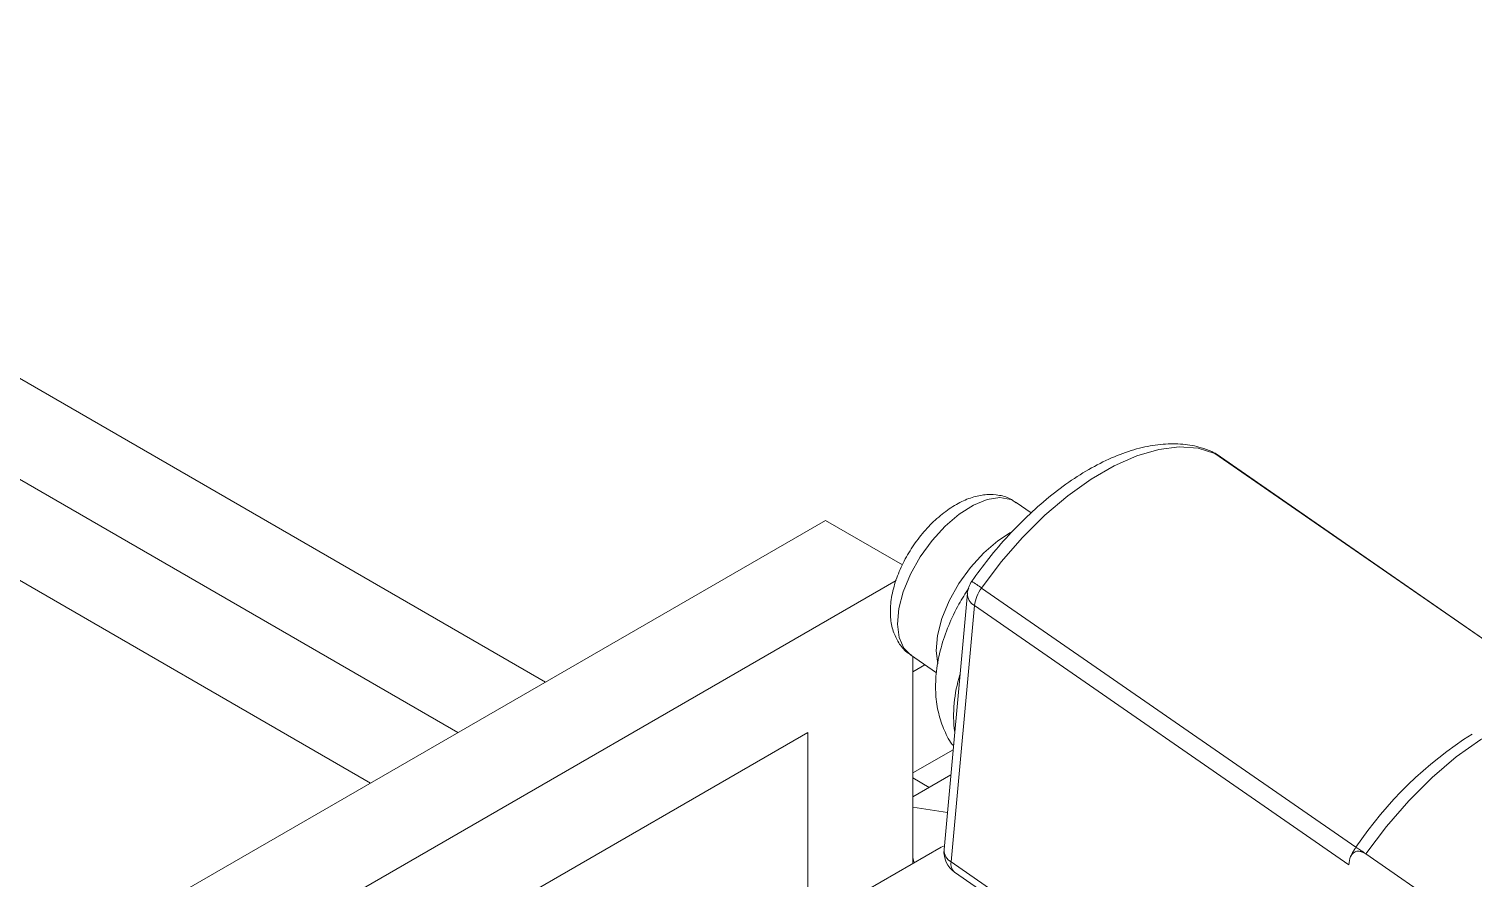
# Model space of a CAD drawing. Header units: millimetres. Extents: x 0 to 1189, y 0 to 841.
# Drawn here: x 278.9 to 302.25, y 697.42 to 711.15 of the extents above; entities that cross this region are included whole.
import ezdxf

# ---------------------------------------------------------------- set-up
doc = ezdxf.new("R2010")
doc.units = ezdxf.units.MM

msp = doc.modelspace()

# ---------------------------------------------------------------- linework, layer by layer
at = {"color": 7, "linetype": 'Continuous', "lineweight": 15}
for p, q in [((287.253, 700.594), (268.967, 711.15)), ((285.838, 699.778), (268.119, 710.007)), ((284.424, 698.961), (267.552, 708.701)), ((303.911, 700.252), (298.093, 704.28)), ((295.105, 703.33), (294.864, 703.497)), ((291.779, 703.207), (267.454, 689.165)), ((291.779, 703.207), (293.025, 702.487)), ((292.922, 702.234), (281.573, 695.683)), ((294.303, 702.113), (300.354, 697.924)), ((294.073, 702.028), (293.696, 697.885)), ((294.188, 701.829), (293.812, 697.685)), ((300.239, 697.639), (294.188, 701.829)), ((293.156, 701.031), (293.573, 700.742)), ((293.193, 697.661), (293.193, 701.005)), ((293.388, 700.87), (293.193, 700.757)), ((291.496, 699.778), (283.029, 694.89)), ((291.496, 699.778), (291.496, 696.512)), ((293.843, 699.5), (293.193, 699.124)), ((293.806, 699.091), (293.193, 698.737)), ((293.193, 699.043), (293.458, 698.89)), ((290.082, 698.961), (290.081, 698.961)), ((290.082, 698.962), (290.082, 698.961)), ((293.751, 698.483), (293.193, 698.57)), ((288.668, 698.145), (288.667, 698.145)), ((288.668, 698.145), (288.668, 698.145)), ((293.65, 697.925), (291.953, 696.945)), ((293.65, 697.925), (293.702, 697.944)), ((293.215, 697.673), (293.193, 697.756)), ((293.812, 697.685), (299.863, 693.496)), ((300.514, 697.816), (302.381, 696.524)), ((293.867, 697.52), (299.868, 693.365))]:
    msp.add_line(p, q, dxfattribs=at)
at = {"color": 8, "linetype": 'Continuous', "lineweight": 15}
for p, q in [((298.074, 704.29), (298.026, 704.318)), ((303.907, 700.252), (298.074, 704.29)), ((298.074, 704.29), (298.093, 704.28))]:
    msp.add_line(p, q, dxfattribs=at)
at = {"color": 7, "linetype": 'Continuous', "lineweight": 15, "flags": 128}
for points in [[(298.074, 704.29), (297.802, 704.372), (297.497, 704.393), (297.166, 704.352), (296.814, 704.25), (296.447, 704.09), (296.072, 703.873), (295.695, 703.605), (295.324, 703.288), (294.964, 702.93), (294.622, 702.536), (294.303, 702.113)], [(304.474, 700.102), (304.188, 700.188), (303.868, 700.209), (303.52, 700.166), (303.15, 700.06), (302.765, 699.891), (302.372, 699.664), (301.976, 699.382), (301.586, 699.05), (301.208, 698.673), (300.849, 698.26), (300.514, 697.816)]]:
    msp.add_lwpolyline(points, dxfattribs=at)
at = {"color": 8, "linetype": 'Continuous', "lineweight": 15, "flags": 128}
for points in [[(294.864, 703.497), (294.777, 703.543), (294.599, 703.574), (294.395, 703.544), (294.172, 703.454), (293.942, 703.308), (293.715, 703.113), (293.502, 702.879), (293.312, 702.616), (293.155, 702.336), (293.038, 702.054), (292.967, 701.78), (292.944, 701.53), (292.971, 701.314), (293.047, 701.142), (293.156, 701.031)], [(293.594, 700.887), (293.568, 701.098), (293.591, 701.348), (293.662, 701.621), (293.779, 701.904), (293.936, 702.184), (294.126, 702.447), (294.339, 702.681), (294.566, 702.876), (294.772, 703.008)]]:
    msp.add_lwpolyline(points, dxfattribs=at)
at = {"color": 7, "linetype": 'Continuous', "lineweight": 15}
for centre, radius, start, end in [((297.865, 703.951), 0.4, 55.305, 66.3397), ((294.471, 701.992), 0.4, 144.9849, 174.8133), ((294.801, 701.746), 0.619, 143.6084, 172.329), ((305.671, 694.341), 6.411, 122.4127, 146.0241), ((294.095, 697.849), 0.4, 174.8133, 235.305), ((298.426, 694.898), 3.588, 54.4049, 57.4875)]:
    msp.add_arc(centre, radius, start, end, dxfattribs=at)
at = {"color": 8, "linetype": 'Continuous', "lineweight": 15}
for centre, radius, start, end in [((292.319, 699.352), 3.401, 54.2969, 57.5505), ((294.294, 702.023), 0.221, 178.7134, 241.4471), ((295.993, 700.057), 2.142, 162.2998, 187.3267), ((293.923, 697.883), 0.227, 179.5157, 240.6442), ((293.978, 697.649), 0.17, 167.5128, 229.3339)]:
    msp.add_arc(centre, radius, start, end, dxfattribs=at)
at = {"color": 7, "linetype": 'Continuous', "lineweight": 15}
for points, knots in [([(298.026, 704.318), (297.968, 704.34), (297.819, 704.399), (297.556, 704.446), (297.236, 704.447), (296.896, 704.391), (296.54, 704.28), (296.173, 704.112), (295.803, 703.893), (295.437, 703.625), (295.08, 703.316), (294.738, 702.97), (294.422, 702.604), (294.233, 702.345), (294.143, 702.222)], [0, 0, 0, 0, 0.049569, 0.129932, 0.211925, 0.296862, 0.384436, 0.473583, 0.563204, 0.652608, 0.741661, 0.830391, 0.918885, 1, 1, 1, 1]), ([(294.856, 703.492), (294.833, 703.511), (294.757, 703.572), (294.593, 703.618), (294.386, 703.632), (294.171, 703.592), (293.947, 703.501), (293.719, 703.358), (293.498, 703.166), (293.295, 702.938), (293.12, 702.684), (292.979, 702.413), (292.879, 702.134), (292.826, 701.863), (292.826, 701.613), (292.874, 701.392), (292.971, 701.207), (293.073, 701.082), (293.151, 701.04), (293.17, 701.029)], [0, 0, 0, 0, 0.023752, 0.080408, 0.136306, 0.194941, 0.258625, 0.32689, 0.396353, 0.465196, 0.533662, 0.602413, 0.672012, 0.743394, 0.809536, 0.87067, 0.927454, 0.982205, 1, 1, 1, 1]), ([(294.096, 702.111), (294.041, 702.026), (293.916, 701.832), (293.763, 701.505), (293.637, 701.141), (293.566, 700.78), (293.552, 700.438), (293.59, 700.126), (293.682, 699.845), (293.771, 699.655), (293.84, 699.572), (293.849, 699.562)], [0, 0, 0, 0, 0.1040929, 0.2382497, 0.3754511, 0.5176939, 0.6451801, 0.7646387, 0.8772482, 0.9855188, 1, 1, 1, 1]), ([(300.348, 697.908), (300.336, 697.892), (300.304, 697.849), (300.283, 697.799), (300.27, 697.767)], [0, 0, 0, 0, 0.367332, 1, 1, 1, 1]), ([(300.514, 697.816), (300.489, 697.83), (300.439, 697.859), (300.368, 697.862), (300.309, 697.834), (300.257, 697.764), (300.246, 697.687), (300.239, 697.639)], [0, 0, 0, 0, 0.1679783, 0.3355968, 0.5097594, 0.7024492, 1, 1, 1, 1])]:
    msp.add_open_spline(points, degree=3, knots=knots, dxfattribs=at)

doc.saveas('drawing.dxf')
